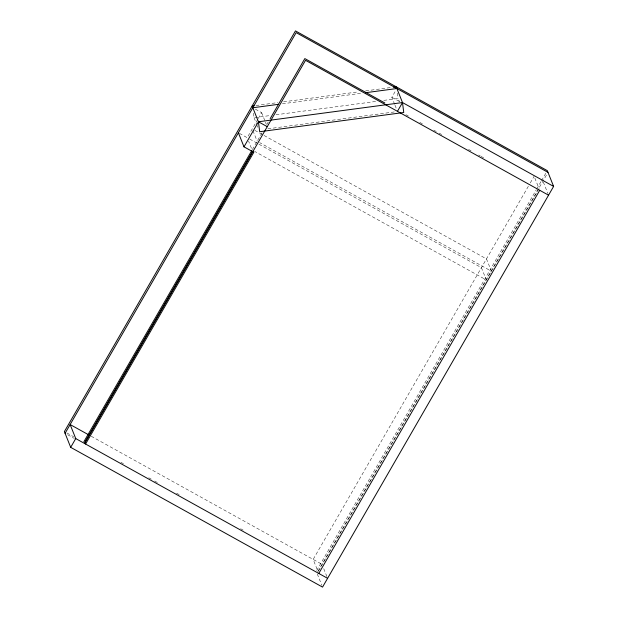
<?xml version="1.0" encoding="UTF-8"?>
<svg xmlns="http://www.w3.org/2000/svg" width="618" height="618" viewBox="0 0 618 618"><rect width="100%" height="100%" fill="white"/><g stroke="black" fill="none" stroke-linecap="round" stroke-linejoin="round"><path stroke-width="0.46" stroke-dasharray="3.09 2.32" d="M257.791 119.32L247.2 137.69L238.386 132.793M258.27 118.486L261.638 112.646L255.226 109.085M261.986 132.885L252.121 149.996L248.598 141.198M266.806 124.535L268.251 122.032M394.639 104.311L391.835 97.289L395.968 90.12M528.351 186.273L313.164 559.414L318.077 571.689M530.275 182.928L534.13 176.254M316.717 570.507L536.239 189.857M536.718 189.023L541.051 181.507M541.53 180.672L545.864 173.164M317.845 571.472L547.077 173.975M318.571 570.885L538.572 189.394M255.952 105.523L277.891 102.588M283.616 101.831L358.038 91.897M365.671 90.877L392.384 87.316M282.403 103.809L362.542 93.109M253.504 113.179L254.068 117.698L270.29 115.535M276.014 114.77L377.142 101.275M383.824 100.386L398.131 98.471L399.537 101.978M267.857 128.822L394.917 111.866M391.835 97.289L400.279 101.978M405.933 114.693L408.459 116.091M419.846 122.41L422.364 123.809M433.736 130.12L436.262 131.526M439.151 133.125L441.669 134.523M468.537 149.432L471.055 150.831M478.61 155.018L480.286 155.952M481.128 156.416L483.647 157.814M254.778 130.321L263.206 135.002M264.048 135.466L486.466 258.896L491.395 271.202L259.699 142.634M249.726 139.089L258.146 143.762M258.988 144.233L481.414 267.664L486.335 279.969L254.647 151.395M91.194 436.231L321.978 564.304M120.943 462.318L123.469 463.724M148.745 477.745L151.271 479.151M154.647 481.02L158.015 482.89M176.547 493.172L179.174 494.632M240.634 528.738L243.16 530.136M66.922 432.994L73.658 436.733M67.609 434.717L74.345 438.456M543.292 182.024L547.849 193.426M534.825 178.007L539.035 188.529M394.987 105.184L396.748 109.571M261.638 112.646L265.145 121.414M265.501 122.294L266.196 124.048M254.068 117.698L256.872 124.712M257.227 125.593L257.93 127.347M252.955 130.684L257.173 141.228M323.739 568.691L326.891 576.579M317.281 573.944L321.839 585.346M397.451 93.048L398.131 98.471"/><path stroke-width="0.93" d="M65.083 433.311L296.153 32.623L547.996 172.376M70.691 447.347L64.388 431.588L295.458 30.9L547.309 170.653L553.612 186.412L322.542 587.1L70.691 447.347L75.744 438.579L70.135 424.543L88.668 434.833M85.57 444.033L253.82 152.275L243.994 146.829L258.44 121.785L252.136 106.026L254.044 105.771M83.87 441.746L251.881 150.413M270.174 118.695L304.836 58.586L384.875 103.005M84.882 442.303L252.646 151.387M84.566 443.469L305.524 60.309L548.552 195.18M397.444 111.325L402.503 102.557L396.2 86.806L393.334 87.184M318.78 573.442L539.738 190.282M252.824 107.756L278.587 104.311M365.408 92.731L396.887 88.528M402.503 102.557L403.747 112.507L259.684 131.734L258.44 121.785L402.503 102.557L553.612 186.412M258.44 121.785L267.254 126.675M75.744 438.579L327.594 578.332M238.386 132.793L243.994 146.829"/></g></svg>
